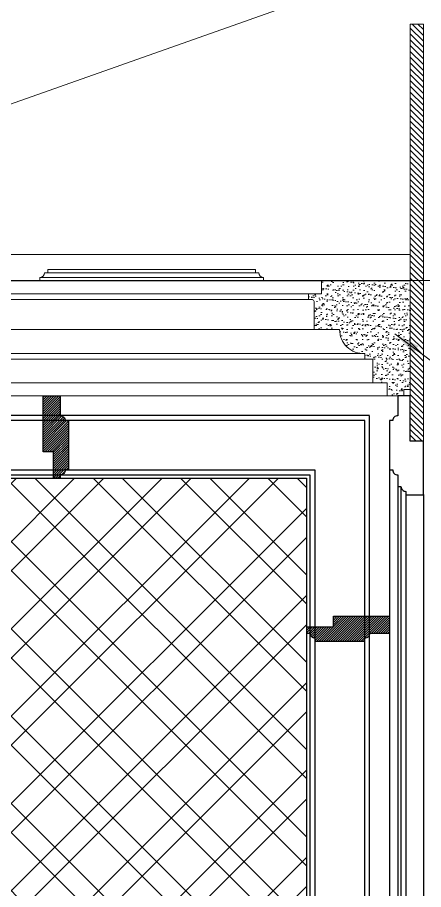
# Model space of a CAD drawing. Header units: inches. Extents: x -12478 to 399182, y -16583 to 525552.
# Drawn here: x 66060 to 66677, y 21237 to 22562 of the extents above; entities that cross this region are included whole.
import ezdxf

# ---------------------------------------------------------------- set-up
doc = ezdxf.new("R2010")
doc.units = ezdxf.units.IN
doc.header["$LTSCALE"] = 1000
doc.header["$MEASUREMENT"] = 0
doc.linetypes.add('DASHED', pattern=[0.75, 0.5, -0.25])
doc.linetypes.add('HIDDEN', pattern=[0.375, 0.25, -0.125])
doc.layers.add('8', color=8, linetype='Continuous')
doc.layers.add('A-Hidden', color=8, linetype='HIDDEN')
for name, color, linetype, lineweight in [('GRC', 41, 'Continuous', 0), ('ID-NOTES', 3, 'Continuous', 0), ('Wood treillis', 111, 'Continuous', 0)]:
    doc.layers.add(name, color=color, linetype=linetype, lineweight=lineweight)
doc.layers.add('Stone-GRG', color=7, linetype='Continuous', lineweight=0, true_color=0xfff2cc)
doc.styles.add('ZZ-Dim All', font='romans.shx', dxfattribs={"width": 0.8})
doc.dimstyles.new('DIM 0200', dxfattribs={"dimscale": 200, "dimtxt": 1, "dimasz": 0.8, "dimexe": 0.5, "dimexo": 1, "dimgap": 0.4, "dimtad": 1, "dimdec": 0, "dimrnd": 10, "dimdsep": 46, "dimtxsty": 'ZZ-Dim All', "dimblk1": 'ARCHTICK', "dimblk2": 'ARCHTICK', "dimsah": 1, "dimcen": 1, "dimdle": 0.5, "dimclrd": 256, "dimclre": 256, "dimclrt": 256, "dimadec": 0, "dimazin": 2, "dimtfac": 1, "dimtdec": 0, "dimtix": 1, "dimtmove": 2, "dimatfit": 2, "dimfxl": 1, "dimfxlon": 1, "dimtolj": 1, "dimtzin": 0, "dimlwd": -1, "dimlwe": -1, "dimarcsym": 0})

# ---------------------------------------------------------------- blocks, each defined once
blk = doc.blocks.new('section ceiling a')
at = {"layer": '8'}
h = blk.add_hatch(dxfattribs=at)
h.set_pattern_fill('ANSI31', color=256, scale=50, style=0)
h.set_pattern_definition([(45, (-27788.9936, 13453.8655), (-4.41941738, 4.41941738), [])])
h.paths.add_polyline_path([(375553.4, 130609.7), (375573.4, 130609.7), (375573.4, 131243.5), (375553.4, 131243.5)])
at = {"layer": 'GRC', "lineweight": 0}
h = blk.add_hatch(dxfattribs=at)
h.set_pattern_fill('AR-SAND', color=256, scale=6)
h.set_pattern_definition([(37.5, (376544.818, 137680.752), (-0.37796, 11.560943), [0, -9.12, 0, -10.2, 0, -9.75]), (7.5, (376544.818, 137680.752), (10.61866, 16.932876), [0, -4.92, 0, -8.22, 0, -3.15]), (327.5, (376537.438, 137680.752), (18.684851, 0.033954), [0, -3, 0, -10.8, 0, -14.1]), (317.5, (376537.438, 137680.752), (18.03676, 5.266053), [0, -1.5, 0, -7.08, 0, -8.1])])
h.paths.add_polyline_path([(375708.1, 130853.5), (375573.4, 130853.5), (375573.4, 130688.5), (375583.4, 130688.5), (375583.4, 130678.5), (375608.5, 130678.5), (375608.5, 130698.3), (375630.4, 130698.3), (375630.4, 130734.5), (375642.5, 130734.5), (375642.5, 130743.2, 0.439979), (375680.7, 130779.5), (375719.4, 130779.5), (375719.4, 130822.1, -0.415481), (375722.2, 130824.8), (375728.1, 130824.8), (375728.1, 130833.5), (375708.1, 130833.5)])
at = {"layer": 'GRC', "elevation": 0}
for points in [[(376203.4, 131338.5), (376203.4, 130893.5), (375573.4, 130893.5), (375573.4, 130853.5), (375768.1, 130853.5), (375768.1, 130853.5), (375768.1, 130853.5), (375796, 130853.5), (375796, 130858.5, 0.413614), (375803.1, 130865.6), (375808.1, 130865.6), (375808.1, 130870.6), (376123.4, 130870.6), (376123.4, 130865.6), (376128.4, 130865.6, 0.413614), (376135.5, 130858.5), (376135.5, 130853.5), (376211.3, 130853.5), (376211.3, 130853.5), (376211.3, 130858.5, 0.413614), (376218.4, 130865.6), (376223.4, 130865.6), (376223.4, 131288.1)], [(375573.4, 130688.5), (375573.4, 130853.5), (375708.1, 130853.5), (375708.1, 130833.5), (375728.1, 130833.5), (375728.1, 130824.8), (375722.2, 130824.8, 0.415481), (375719.4, 130822.1), (375719.4, 130779.5), (375680.7, 130779.5, -0.439979), (375642.5, 130743.2), (375642.5, 130734.5), (375630.4, 130734.5), (375630.4, 130698.3), (375608.5, 130698.3), (375608.5, 130678.5), (375583.4, 130678.5), (375583.4, 130688.5), (375573.4, 130688.5)]]:
    blk.add_lwpolyline(points, format="xyb", dxfattribs=at)
blk.add_lwpolyline([(375553.4, 130609.7), (375573.4, 130609.7), (375573.4, 131243.5), (375553.4, 131243.5)], close=True, dxfattribs=at)
blk = doc.blocks.new('_ARCHTICK')
at = {"color": 0, "linetype": 'ByBlock', "const_width": 0.15}
blk.add_lwpolyline([(-0.5, -0.5), (0.5, 0.5)], dxfattribs=at)

msp = doc.modelspace()

# ---------------------------------------------------------------- hatches: boundary and pattern name
at = {"layer": 'Stone-GRG', "lineweight": 0}
h = msp.add_hatch(dxfattribs=at)
h.set_pattern_fill('ANSI31', color=253, scale=20)
h.set_pattern_definition([(45, (-25729.5456, -12056.065), (-1.76776695, 1.76776695), [])])
edge = h.paths.add_edge_path()
edge.add_line((66099.3, 21902.1), (66099.3, 21987.1))
edge.add_line((66099.3, 21987.1), (66125.4, 21987.1))
edge.add_line((66125.4, 21987.1), (66125.4, 21962.1))
edge.add_line((66125.4, 21962.1), (66125.4, 21957.1))
edge.add_arc((66125.4, 21949.6), 7.5, 0, 90, ccw=False)
edge.add_line((66132.9, 21949.6), (66137.9, 21949.6))
edge.add_line((66137.9, 21949.6), (66137.9, 21874.6))
edge.add_line((66137.9, 21874.6), (66132.9, 21874.6))
edge.add_arc((66125.4, 21874.6), 7.5, -90, 0, ccw=False)
edge.add_line((66125.4, 21867.1), (66125.4, 21862.1))
edge.add_line((66125.4, 21862.1), (66115.4, 21862.1))
edge.add_line((66115.4, 21862.1), (66115.4, 21902.1))
edge.add_line((66115.4, 21902.1), (66099.3, 21902.1))
h = msp.add_hatch(dxfattribs=at)
h.set_pattern_fill('ANSI31', color=253, scale=20)
h.set_pattern_definition([(45, (-34104.4102, -9920.326), (-1.767766953, 1.767766953), [])])
edge = h.paths.add_edge_path()
edge.add_line((66539.7, 21652.4), (66624.7, 21652.4))
edge.add_line((66624.7, 21652.4), (66624.7, 21626.3))
edge.add_line((66624.7, 21626.3), (66599.7, 21626.3))
edge.add_line((66599.7, 21626.3), (66594.7, 21626.3))
edge.add_arc((66587.2, 21626.3), 7.5, -90, 0, ccw=False)
edge.add_line((66587.2, 21618.8), (66587.2, 21613.8))
edge.add_line((66587.2, 21613.8), (66512.2, 21613.8))
edge.add_line((66512.2, 21613.8), (66512.2, 21618.8))
edge.add_arc((66512.2, 21626.3), 7.5, 180, 270, ccw=False)
edge.add_line((66504.7, 21626.3), (66499.7, 21626.3))
edge.add_line((66499.7, 21626.3), (66499.7, 21636.3))
edge.add_line((66499.7, 21636.3), (66539.7, 21636.3))
edge.add_line((66539.7, 21636.3), (66539.7, 21652.4))
at = {"layer": 'Wood treillis', "lineweight": -2}
h = msp.add_hatch(dxfattribs=at)
h.set_pattern_fill('ANSI32', color=256, scale=250)
h.set_pattern_definition([(45, (59001.78, 0.001), (-66.29126, 66.29126), []), (45, (59045.97, 0.001), (-66.29126, 66.29126), [])])
h.paths.add_polyline_path([(65741.7, 19167.1), (65733.4, 19167.1), (65733.5, 21862.1), (65741.7, 21862.1), (66499.1, 21862.1), (66499.2, 19167.1)])
h = msp.add_hatch(dxfattribs=at)
h.set_pattern_fill('ANSI32', color=256, scale=250, angle=90)
h.set_pattern_definition([(135, (59001.78, 0.001), (-66.29126, -66.29126), []), (135, (59001.78, 44.2), (-66.29126, -66.29126), [])])
h.paths.add_polyline_path([(65754.2, 19167.1), (66499.2, 19167.1), (66499.1, 21862.1), (65754.2, 21862.1), (65733.5, 21862), (65733.4, 19167)])

# ---------------------------------------------------------------- linework, layer by layer
at = {"layer": 'A-Hidden', "linetype": 'DASHED', "lineweight": 0, "ltscale": 10}
for p, q in [((69023.8, 22162.6, 0), (55743.7, 22162.6, 0)), ((69028.6, 22162.6, 0), (55748.5, 22162.6, 0))]:
    msp.add_line(p, q, dxfattribs=at)
at = {"layer": 'GRC', "lineweight": 0}
for p, q in [((66433.9, 22167, 0), (66094.5, 22167, 0)), ((66106.5, 22174.1, 0), (66421.9, 22174.1, 0)), ((61076.9, 22162.1, 0), (66521.9, 22162, 0)), ((61096.9, 22142.1, 0), (66501.9, 22142, 0)), ((61096.9, 22133.4, 0), (66507.9, 22133.3, 0)), ((61088.3, 22088.2, 0), (66549.2, 22088.1, 0)), ((61016.2, 22051.8, 0), (66582.6, 22051.7, 0)), ((61011.3, 22043.2, 0), (66599.5, 22043.1, 0)), ((60999.3, 22006.9, 0), (66621.4, 22006.8, 0)), ((60977.4, 21987.1, 0), (66621.4, 21987, 0))]:
    msp.add_line(p, q, dxfattribs=at)
at = {"layer": 'Wood treillis', "lineweight": -2}
for p, q in [((66624.8, 21874.5, 0), (66624.8, 19042, 0)), ((66637.3, 21849.5, 0), (66637.3, 19042.1, 0)), ((66642.3, 21849.5, 0), (66642.3, 19042.1, 0)), ((66649.8, 21837, 0), (66649.8, 19042, 0)), ((66676.5, 21837.1, 0), (66676.5, 18862.1, 0))]:
    msp.add_line(p, q, dxfattribs=at)
at = {"layer": 'Wood treillis', "color": 0, "lineweight": -2, "elevation": 0}
for points in [[(66099.3, 21902.1), (66099.3, 21987.1), (66125.4, 21987.1), (66125.4, 21962.1), (66125.4, 21962.1), (66125.4, 21957.1, -0.414214), (66132.9, 21949.6), (66137.9, 21949.6), (66137.9, 21874.6), (66132.9, 21874.6, -0.414214), (66125.4, 21867.1), (66125.4, 21862.1), (66115.4, 21862.1), (66115.4, 21902.1), (66099.3, 21902.1)], [(66539.7, 21652.4), (66624.7, 21652.4), (66624.7, 21626.3), (66599.7, 21626.3), (66599.7, 21626.3), (66594.7, 21626.3, -0.414214), (66587.2, 21618.8), (66587.2, 21613.8), (66512.2, 21613.8), (66512.2, 21618.8, -0.414214), (66504.7, 21626.3), (66499.7, 21626.3), (66499.7, 21636.3), (66539.7, 21636.3), (66539.7, 21652.4)]]:
    msp.add_lwpolyline(points, format="xyb", dxfattribs=at)
at = {"layer": 'Wood treillis', "lineweight": -2, "elevation": 0}
msp.add_lwpolyline([(66676.5, 21918.3), (66656.5, 21918.3), (66656.5, 21987), (66637.3, 21987), (66637.3, 21957, 0.414214), (66629.8, 21949.5), (66624.8, 21949.5), (66624.8, 21874.5), (66629.8, 21874.5, 0.414214), (66637.3, 21867), (66637.3, 21862), (66637.3, 21862), (66637.3, 21849.5), (66642.3, 21849.5, 0.414214), (66649.8, 21842), (66649.8, 21837), (66676.5, 21837)], format="xyb", close=True, dxfattribs=at)
for points in [[(66594.8, 21957.1), (61003.3, 21957.1)], [(66594.8, 19042), (66594.8, 21957)], [(66587.3, 21949.5), (61010.8, 21949.5)], [(66587.3, 19042), (66587.3, 21949.5)]]:
    msp.add_lwpolyline(points, dxfattribs=at)
for points in [[(65741.7, 19154.6), (65720.9, 19154.6), (65721, 21874.6), (65741.7, 21874.6), (66511.6, 21874.6), (66511.7, 19154.6)], [(65741.7, 19162.1), (65728.4, 19162.1), (65728.5, 21867.1), (65741.7, 21867.1), (66504.1, 21867.1), (66504.2, 19162.1)], [(65741.7, 19167.1), (65733.4, 19167.1), (65733.5, 21862.1), (65741.7, 21862.1), (66499.1, 21862.1), (66499.2, 19167.1)]]:
    msp.add_lwpolyline(points, close=True, dxfattribs=at)

# ---------------------------------------------------------------- block references
at = {"xscale": -1}
msp.add_blockref('section ceiling a', (442229.9, -108691.5, 0), dxfattribs=at)

# ---------------------------------------------------------------- leaders
at = {"layer": 'ID-NOTES'}
for points in [[(65901.7, 22378, 0), (67486.3, 22938.9, 0)], [(66633, 22081.6, 0), (66928.4, 21859, 0), (67505.9, 21859, 0)]]:
    msp.add_leader(points, dimstyle='DIM 0200', override={"dimasz": 0.2, "dimtad": 0, "dimclrd": 8}, dxfattribs=at)

doc.saveas('drawing.dxf')
